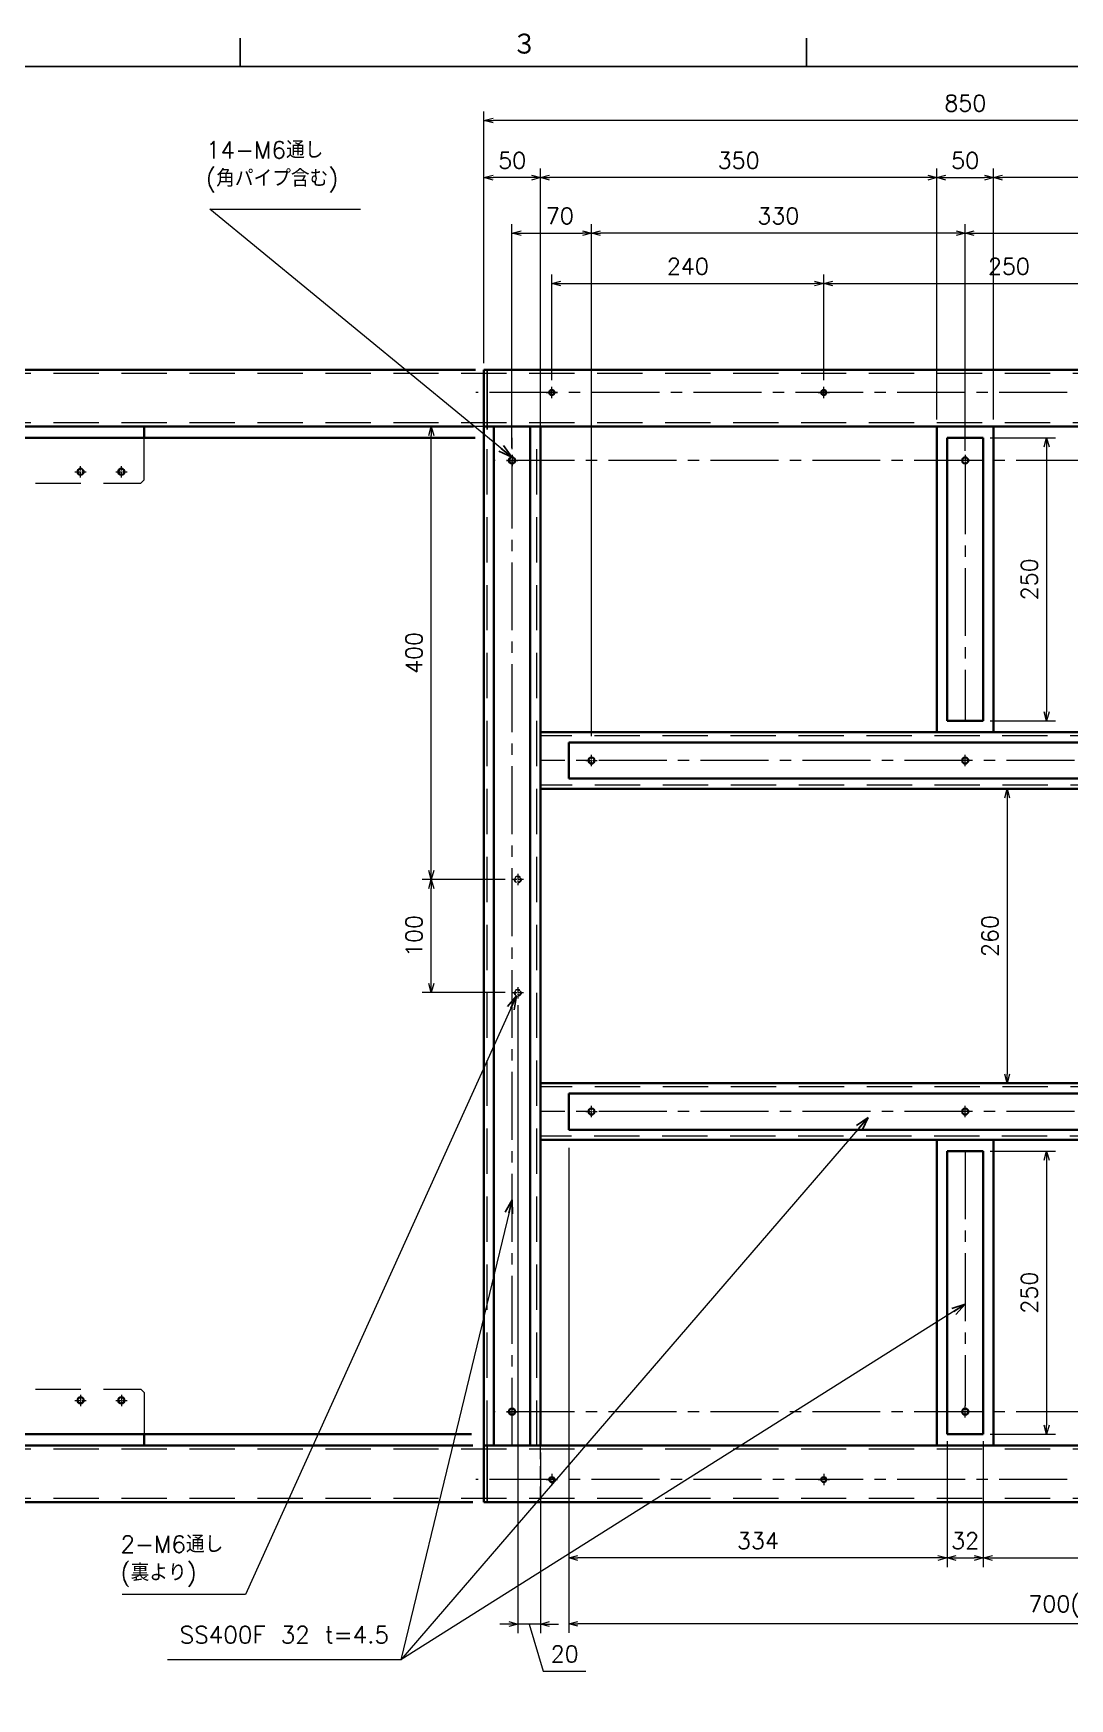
# Model space of a CAD drawing. Header units: millimetres. Extents: x 6568 to 10713, y -5304 to -2399.
# Drawn here: x 7502 to 8417, y -3890 to -2420 of the extents above; entities that cross this region are included whole.
import ezdxf

# ---------------------------------------------------------------- set-up
doc = ezdxf.new("R2010")
doc.units = ezdxf.units.MM
doc.header["$LTSCALE"] = 8
doc.header["$MEASUREMENT"] = 0
for name, pattern in [('CENTER', [2, 1.25, -0.25, 0.25, -0.25]), ('CENTER2', [1.125, 0.75, -0.125, 0.125, -0.125]), ('DASHED', [0.75, 0.5, -0.25])]:
    doc.linetypes.add(name, pattern=pattern)
doc.layers.add('CENTER', color=1, linetype='CENTER', lineweight=15)
doc.layers.add('DIMENSION', color=5, linetype='Continuous', lineweight=15)
doc.layers.add('図面枠', color=6, linetype='Continuous')
doc.styles.add('KANJI', font='TXT', dxfattribs={"bigfont": 'BIGFONT'})
doc.styles.get("Standard").update_dxf_attribs({"font": 'txt.shx', "bigfont": 'extfont.shx'})
doc.dimstyles.get("Standard").update_dxf_attribs({"dimtxt": 3.2, "dimasz": 2.5, "dimexe": 1.5, "dimexo": 2, "dimgap": 1, "dimtad": 3, "dimdec": 3, "dimdsep": 46, "dimtxsty": 'Standard', "dimblk": 'OPEN30', "dimcen": 0.1, "dimclrd": 5, "dimclre": 5, "dimclrt": 5, "dimazin": 2, "dimtfac": 0.4, "dimtdec": 3, "dimtmove": 0, "dimatfit": 3, "dimldrblk": 'OPEN30', "dimfxl": 1, "dimtolj": 2, "dimlwd": 15, "dimlwe": 15, "dimarcsym": 0})
doc.dimstyles.new('STANDARD$0', dxfattribs={"dimtxt": 0.18, "dimasz": 0.18, "dimexe": 0.18, "dimexo": 0.0625, "dimgap": 0.09, "dimtad": 0, "dimtih": 1, "dimtoh": 1, "dimdec": 4, "dimzin": 0, "dimdsep": 46, "dimtxsty": 'Standard', "dimcen": 0.09, "dimadec": 0, "dimazin": 0, "dimtfac": 1, "dimtdec": 4, "dimtofl": 0, "dimtmove": 0, "dimatfit": 3, "dimfxl": 1, "dimtolj": 1, "dimtzin": 0, "dimarcsym": 0})

# ---------------------------------------------------------------- blocks, each defined once
blk = doc.blocks.new('YumA1')
at = {"layer": '図面枠', "color": 3, "linetype": 'Continuous'}
for p, q in [((223.5, 571), (223.5, 576)), ((323.5, 571), (323.5, 576))]:
    blk.add_line(p, q, dxfattribs=at)
at = {"layer": '図面枠', "color": 6, "linetype": 'Continuous'}
blk.add_line((28, 571), (819, 571), dxfattribs=at)
at = {"layer": '図面枠', "color": 3, "linetype": 'Continuous', "style": 'KANJI'}
blk.add_text('３', height=4, dxfattribs=at).set_placement((271.5, 572.88))
blk = doc.blocks.new('_Open30')
at = {"color": 0, "lineweight": -2}
for p, q in [((-1, 0.27), (0, 0)), ((0, 0), (-1, -0.27)), ((0, 0), (-1, 0))]:
    blk.add_line(p, q, dxfattribs=at)
blk = doc.blocks.new('*D309')
at = {"color": 4, "linetype": 'Continuous', "lineweight": 13}
for p, q in [((8356.3, -3086.8), (8354.3, -3086.8)), ((8362.3, -3094.8), (8362.3, -3338.8)), ((8356.3, -3346.8), (8354.3, -3346.8))]:
    blk.add_line(p, q, dxfattribs=at)
at = {"color": 4, "linetype": 'Continuous', "lineweight": 13, "xscale": 8, "yscale": 8, "zscale": 8}
for p, rotation in [((8362.3, -3086.8), 90), ((8362.3, -3346.8), 270)]:
    blk.add_blockref('_Open30', p, dxfattribs=dict(at, rotation=rotation))
at = {"color": 4, "linetype": 'Continuous', "lineweight": 13, "insert": (8347.1, -3216.8), "char_height": 14.4, "attachment_point": 5, "rotation": 90}
blk.add_mtext('\\A2;260', dxfattribs=at)
blk = doc.blocks.new('*D318')
at = {"color": 4, "linetype": 'Continuous', "lineweight": 13}
for p, q in [((7900.3, -2710.8), (7900.3, -2488.6)), ((8742.3, -2496.6), (7908.3, -2496.6)), ((8750.3, -2710.8), (8750.3, -2488.6))]:
    blk.add_line(p, q, dxfattribs=at)
at = {"color": 4, "linetype": 'Continuous', "lineweight": 13, "xscale": 8, "yscale": 8, "zscale": 8, "rotation": 180}
blk.add_blockref('_Open30', (7900.3, -2496.6), dxfattribs=at)
at = {"color": 4, "linetype": 'Continuous', "lineweight": 13, "xscale": 8, "yscale": 8, "zscale": 8}
blk.add_blockref('_Open30', (8750.3, -2496.6), dxfattribs=at)
at = {"color": 4, "linetype": 'Continuous', "lineweight": 13, "insert": (8325.3, -2481.4), "char_height": 14.4, "attachment_point": 5}
blk.add_mtext('\\A2;850', dxfattribs=at)
blk = doc.blocks.new('*D322')
at = {"color": 4, "linetype": 'Continuous', "lineweight": 13}
for p, q in [((8325.2, -2788.3), (8325.2, -2588.1)), ((8655.2, -3050.8), (8655.2, -2588.1)), ((8333.2, -2596.1), (8647.2, -2596.1))]:
    blk.add_line(p, q, dxfattribs=at)
at = {"color": 4, "linetype": 'Continuous', "lineweight": 13, "xscale": 8, "yscale": 8, "zscale": 8, "rotation": 180}
blk.add_blockref('_Open30', (8325.2, -2596.1), dxfattribs=at)
at = {"color": 4, "linetype": 'Continuous', "lineweight": 13, "xscale": 8, "yscale": 8, "zscale": 8}
blk.add_blockref('_Open30', (8655.2, -2596.1), dxfattribs=at)
at = {"color": 4, "linetype": 'Continuous', "lineweight": 13, "insert": (8490.2, -2580.9), "char_height": 14.4, "attachment_point": 5}
blk.add_mtext('\\A2;330', dxfattribs=at)
blk = doc.blocks.new('*D323')
at = {"color": 4, "linetype": 'Continuous', "lineweight": 13}
for p, q in [((7995.2, -3040.3), (7995.2, -2588.1)), ((8325.2, -2785.8), (8325.2, -2588.1)), ((8317.2, -2596.1), (8003.2, -2596.1))]:
    blk.add_line(p, q, dxfattribs=at)
at = {"color": 4, "linetype": 'Continuous', "lineweight": 13, "xscale": 8, "yscale": 8, "zscale": 8, "rotation": 180}
blk.add_blockref('_Open30', (7995.2, -2596.1), dxfattribs=at)
at = {"color": 4, "linetype": 'Continuous', "lineweight": 13, "xscale": 8, "yscale": 8, "zscale": 8}
blk.add_blockref('_Open30', (8325.2, -2596.1), dxfattribs=at)
at = {"color": 4, "linetype": 'Continuous', "lineweight": 13, "insert": (8160.2, -2580.9), "char_height": 14.4, "attachment_point": 5}
blk.add_mtext('\\A2;330', dxfattribs=at)
blk = doc.blocks.new('*D342')
at = {"color": 4, "linetype": 'Continuous', "lineweight": 13}
for p, q in [((7925, -2785.8), (7925, -2588.1)), ((7995.2, -3040.3), (7995.2, -2588.1)), ((7933, -2596.1), (7987.2, -2596.1))]:
    blk.add_line(p, q, dxfattribs=at)
at = {"color": 4, "linetype": 'Continuous', "lineweight": 13, "xscale": 8, "yscale": 8, "zscale": 8, "rotation": 180}
blk.add_blockref('_Open30', (7925, -2596.1), dxfattribs=at)
at = {"color": 4, "linetype": 'Continuous', "lineweight": 13, "xscale": 8, "yscale": 8, "zscale": 8}
blk.add_blockref('_Open30', (7995.2, -2596.1), dxfattribs=at)
at = {"color": 4, "linetype": 'Continuous', "lineweight": 13, "insert": (7967.3, -2580.9), "char_height": 14.4, "attachment_point": 5}
blk.add_mtext('\\A2;70', dxfattribs=at)
blk = doc.blocks.new('*D393')
at = {"color": 4, "linetype": 'Continuous', "lineweight": 13}
for p, q in [((8200.3, -2725.8), (8200.3, -2632.6)), ((8208.3, -2640.6), (8442.3, -2640.6)), ((8450.3, -2725.8), (8450.3, -2632.6))]:
    blk.add_line(p, q, dxfattribs=at)
at = {"color": 4, "linetype": 'Continuous', "lineweight": 13, "xscale": 8, "yscale": 8, "zscale": 8, "rotation": 180}
blk.add_blockref('_Open30', (8200.3, -2640.6), dxfattribs=at)
at = {"color": 4, "linetype": 'Continuous', "lineweight": 13, "xscale": 8, "yscale": 8, "zscale": 8}
blk.add_blockref('_Open30', (8450.3, -2640.6), dxfattribs=at)
at = {"color": 4, "linetype": 'Continuous', "lineweight": 13, "insert": (8363.8, -2625.4), "char_height": 14.4, "attachment_point": 5}
blk.add_mtext('\\A2;250', dxfattribs=at)
blk = doc.blocks.new('*D394')
at = {"color": 4, "linetype": 'Continuous', "lineweight": 13}
for p, q in [((7960.3, -2725.8), (7960.3, -2632.6)), ((7968.3, -2640.6), (8192.3, -2640.6)), ((8200.3, -2725.8), (8200.3, -2632.6))]:
    blk.add_line(p, q, dxfattribs=at)
at = {"color": 4, "linetype": 'Continuous', "lineweight": 13, "xscale": 8, "yscale": 8, "zscale": 8, "rotation": 180}
blk.add_blockref('_Open30', (7960.3, -2640.6), dxfattribs=at)
at = {"color": 4, "linetype": 'Continuous', "lineweight": 13, "xscale": 8, "yscale": 8, "zscale": 8}
blk.add_blockref('_Open30', (8200.3, -2640.6), dxfattribs=at)
at = {"color": 4, "linetype": 'Continuous', "lineweight": 13, "insert": (8080.3, -2625.4), "char_height": 14.4, "attachment_point": 5}
blk.add_mtext('\\A2;240', dxfattribs=at)
blk = doc.blocks.new('*D424')
at = {"color": 4, "linetype": 'Continuous', "lineweight": 13}
for p, q in [((8347.2, -2776.8), (8405.1, -2776.8)), ((8397.1, -2784.8), (8397.1, -3018.8)), ((8347.2, -3026.8), (8405.1, -3026.8))]:
    blk.add_line(p, q, dxfattribs=at)
at = {"color": 4, "linetype": 'Continuous', "lineweight": 13, "xscale": 8, "yscale": 8, "zscale": 8}
for p, rotation in [((8397.1, -2776.8), 90), ((8397.1, -3026.8), 270)]:
    blk.add_blockref('_Open30', p, dxfattribs=dict(at, rotation=rotation))
at = {"color": 4, "linetype": 'Continuous', "lineweight": 13, "insert": (8381.9, -2901.8), "char_height": 14.4, "attachment_point": 5, "rotation": 90}
blk.add_mtext('\\A2;250', dxfattribs=at)
blk = doc.blocks.new('*D428')
at = {"color": 4, "linetype": 'Continuous', "lineweight": 13}
for p, q in [((7975.2, -3403.8), (7975.2, -3832.2)), ((8675.2, -3403.8), (8675.2, -3832.2)), ((8667.2, -3824.2), (7983.2, -3824.2))]:
    blk.add_line(p, q, dxfattribs=at)
at = {"color": 4, "linetype": 'Continuous', "lineweight": 13, "xscale": 8, "yscale": 8, "zscale": 8, "rotation": 180}
blk.add_blockref('_Open30', (7975.2, -3824.2), dxfattribs=at)
at = {"color": 4, "linetype": 'Continuous', "lineweight": 13, "xscale": 8, "yscale": 8, "zscale": 8}
blk.add_blockref('_Open30', (8675.2, -3824.2), dxfattribs=at)
at = {"color": 4, "linetype": 'Continuous', "lineweight": 13, "insert": (8420.2, -3809), "char_height": 14.4, "attachment_point": 5}
blk.add_mtext('\\A2;700(FB)', dxfattribs=at)
blk = doc.blocks.new('*D429')
at = {"color": 4, "linetype": 'Continuous', "lineweight": 13}
for p, q in [((8350.2, -2760.8), (8350.2, -2539.1)), ((8700.3, -2760.8), (8700.3, -2539.1)), ((8692.3, -2547.1), (8358.2, -2547.1))]:
    blk.add_line(p, q, dxfattribs=at)
at = {"color": 4, "linetype": 'Continuous', "lineweight": 13, "xscale": 8, "yscale": 8, "zscale": 8, "rotation": 180}
blk.add_blockref('_Open30', (8350.2, -2547.1), dxfattribs=at)
at = {"color": 4, "linetype": 'Continuous', "lineweight": 13, "xscale": 8, "yscale": 8, "zscale": 8}
blk.add_blockref('_Open30', (8700.3, -2547.1), dxfattribs=at)
at = {"color": 4, "linetype": 'Continuous', "lineweight": 13, "insert": (8525.2, -2531.9), "char_height": 14.4, "attachment_point": 5}
blk.add_mtext('\\A2;350', dxfattribs=at)
blk = doc.blocks.new('*D431')
at = {"color": 4, "linetype": 'Continuous', "lineweight": 13}
for p, q in [((8300.2, -2760.8), (8300.2, -2539.1)), ((8350.2, -2760.8), (8350.2, -2539.1)), ((8308.2, -2547.1), (8342.2, -2547.1))]:
    blk.add_line(p, q, dxfattribs=at)
at = {"color": 4, "linetype": 'Continuous', "lineweight": 13, "xscale": 8, "yscale": 8, "zscale": 8, "rotation": 180}
blk.add_blockref('_Open30', (8300.2, -2547.1), dxfattribs=at)
at = {"color": 4, "linetype": 'Continuous', "lineweight": 13, "xscale": 8, "yscale": 8, "zscale": 8}
blk.add_blockref('_Open30', (8350.2, -2547.1), dxfattribs=at)
at = {"color": 4, "linetype": 'Continuous', "lineweight": 13, "insert": (8325.2, -2531.9), "char_height": 14.4, "attachment_point": 5}
blk.add_mtext('\\A2;50', dxfattribs=at)
blk = doc.blocks.new('*D432')
at = {"color": 4, "linetype": 'Continuous', "lineweight": 13}
for p, q in [((7950.2, -2760.8), (7950.2, -2539.1)), ((8300.2, -2760.8), (8300.2, -2539.1)), ((8292.2, -2547.1), (7958.2, -2547.1))]:
    blk.add_line(p, q, dxfattribs=at)
at = {"color": 4, "linetype": 'Continuous', "lineweight": 13, "xscale": 8, "yscale": 8, "zscale": 8, "rotation": 180}
blk.add_blockref('_Open30', (7950.2, -2547.1), dxfattribs=at)
at = {"color": 4, "linetype": 'Continuous', "lineweight": 13, "xscale": 8, "yscale": 8, "zscale": 8}
blk.add_blockref('_Open30', (8300.2, -2547.1), dxfattribs=at)
at = {"color": 4, "linetype": 'Continuous', "lineweight": 13, "insert": (8125.2, -2531.9), "char_height": 14.4, "attachment_point": 5}
blk.add_mtext('\\A2;350', dxfattribs=at)
blk = doc.blocks.new('*D433')
at = {"color": 4, "linetype": 'Continuous', "lineweight": 13}
for p, q in [((7900.3, -2710.8), (7900.3, -2539.1)), ((7950.2, -2760.8), (7950.2, -2539.1)), ((7942.2, -2547.1), (7908.3, -2547.1))]:
    blk.add_line(p, q, dxfattribs=at)
at = {"color": 4, "linetype": 'Continuous', "lineweight": 13, "xscale": 8, "yscale": 8, "zscale": 8, "rotation": 180}
blk.add_blockref('_Open30', (7900.3, -2547.1), dxfattribs=at)
at = {"color": 4, "linetype": 'Continuous', "lineweight": 13, "xscale": 8, "yscale": 8, "zscale": 8}
blk.add_blockref('_Open30', (7950.2, -2547.1), dxfattribs=at)
at = {"color": 4, "linetype": 'Continuous', "lineweight": 13, "insert": (7925.2, -2531.9), "char_height": 14.4, "attachment_point": 5}
blk.add_mtext('\\A2;50', dxfattribs=at)
blk = doc.blocks.new('*D434')
at = {"color": 4, "linetype": 'Continuous', "lineweight": 13}
for p, q in [((8309.2, -3662.8), (8309.2, -3774)), ((8341.2, -3662.8), (8341.2, -3774)), ((8317.2, -3766), (8333.2, -3766))]:
    blk.add_line(p, q, dxfattribs=at)
at = {"color": 4, "linetype": 'Continuous', "lineweight": 13, "xscale": 8, "yscale": 8, "zscale": 8, "rotation": 180}
blk.add_blockref('_Open30', (8309.2, -3766), dxfattribs=at)
at = {"color": 4, "linetype": 'Continuous', "lineweight": 13, "xscale": 8, "yscale": 8, "zscale": 8}
blk.add_blockref('_Open30', (8341.2, -3766), dxfattribs=at)
at = {"color": 4, "linetype": 'Continuous', "lineweight": 13, "insert": (8325.2, -3750.8), "char_height": 14.4, "attachment_point": 5}
blk.add_mtext('\\A2;32', dxfattribs=at)
blk = doc.blocks.new('*D435')
at = {"color": 4, "linetype": 'Continuous', "lineweight": 13}
for p, q in [((8675.2, -3403.8), (8675.2, -3774)), ((8341.2, -3662.8), (8341.2, -3774)), ((8349.2, -3766), (8667.2, -3766))]:
    blk.add_line(p, q, dxfattribs=at)
at = {"color": 4, "linetype": 'Continuous', "lineweight": 13, "xscale": 8, "yscale": 8, "zscale": 8, "rotation": 180}
blk.add_blockref('_Open30', (8341.2, -3766), dxfattribs=at)
at = {"color": 4, "linetype": 'Continuous', "lineweight": 13, "xscale": 8, "yscale": 8, "zscale": 8}
blk.add_blockref('_Open30', (8675.2, -3766), dxfattribs=at)
at = {"color": 4, "linetype": 'Continuous', "lineweight": 13, "insert": (8508.2, -3750.8), "char_height": 14.4, "attachment_point": 5}
blk.add_mtext('\\A2;334', dxfattribs=at)
blk = doc.blocks.new('*D436')
at = {"color": 4, "linetype": 'Continuous', "lineweight": 13}
for p, q in [((7975.2, -3403.8), (7975.2, -3774)), ((8309.2, -3662.8), (8309.2, -3774)), ((8301.2, -3766), (7983.2, -3766))]:
    blk.add_line(p, q, dxfattribs=at)
at = {"color": 4, "linetype": 'Continuous', "lineweight": 13, "xscale": 8, "yscale": 8, "zscale": 8, "rotation": 180}
blk.add_blockref('_Open30', (7975.2, -3766), dxfattribs=at)
at = {"color": 4, "linetype": 'Continuous', "lineweight": 13, "xscale": 8, "yscale": 8, "zscale": 8}
blk.add_blockref('_Open30', (8309.2, -3766), dxfattribs=at)
at = {"color": 4, "linetype": 'Continuous', "lineweight": 13, "insert": (8142.2, -3750.8), "char_height": 14.4, "attachment_point": 5}
blk.add_mtext('\\A2;334', dxfattribs=at)
blk = doc.blocks.new('*D450')
at = {"color": 4, "linetype": 'Continuous', "lineweight": 13}
for p, q in [((8347.2, -3406.8), (8405.1, -3406.8)), ((8397.1, -3414.8), (8397.1, -3648.8)), ((8347.2, -3656.8), (8405.1, -3656.8))]:
    blk.add_line(p, q, dxfattribs=at)
at = {"color": 4, "linetype": 'Continuous', "lineweight": 13, "xscale": 8, "yscale": 8, "zscale": 8}
for p, rotation in [((8397.1, -3406.8), 90), ((8397.1, -3656.8), 270)]:
    blk.add_blockref('_Open30', p, dxfattribs=dict(at, rotation=rotation))
at = {"color": 4, "linetype": 'Continuous', "lineweight": 13, "insert": (8381.9, -3531.8), "char_height": 14.4, "attachment_point": 5, "rotation": 90}
blk.add_mtext('\\A2;250', dxfattribs=at)
blk = doc.blocks.new('*D454')
at = {"color": 4, "linetype": 'Continuous', "lineweight": 13}
for p, q in [((7919.1, -3166.8), (7845.7, -3166.8)), ((7853.7, -3258.8), (7853.7, -3174.8)), ((7919.1, -3266.8), (7845.7, -3266.8))]:
    blk.add_line(p, q, dxfattribs=at)
at = {"color": 4, "linetype": 'Continuous', "lineweight": 13, "xscale": 8, "yscale": 8, "zscale": 8}
for p, rotation in [((7853.7, -3166.8), 90), ((7853.7, -3266.8), 270)]:
    blk.add_blockref('_Open30', p, dxfattribs=dict(at, rotation=rotation))
at = {"color": 4, "linetype": 'Continuous', "lineweight": 13, "insert": (7838.5, -3216.8), "char_height": 14.4, "attachment_point": 5, "rotation": 90}
blk.add_mtext('\\A2;100', dxfattribs=at)
blk = doc.blocks.new('*D455')
at = {"color": 4, "linetype": 'Continuous', "lineweight": 13}
for p, q in [((7903, -2766.8), (7845.7, -2766.8)), ((7853.7, -3158.8), (7853.7, -2774.8)), ((7919.1, -3166.8), (7845.7, -3166.8))]:
    blk.add_line(p, q, dxfattribs=at)
at = {"color": 4, "linetype": 'Continuous', "lineweight": 13, "xscale": 8, "yscale": 8, "zscale": 8}
for p, rotation in [((7853.7, -2766.8), 90), ((7853.7, -3166.8), 270)]:
    blk.add_blockref('_Open30', p, dxfattribs=dict(at, rotation=rotation))
at = {"color": 4, "linetype": 'Continuous', "lineweight": 13, "insert": (7838.5, -2966.8), "char_height": 14.4, "attachment_point": 5, "rotation": 90}
blk.add_mtext('\\A2;400', dxfattribs=at)
blk = doc.blocks.new('*D456')
at = {"color": 4, "linetype": 'Continuous', "lineweight": 13}
for p, q in [((7930.2, -3277.8), (7930.2, -3832.4)), ((7950.2, -3672.8), (7950.2, -3832.4)), ((7922.2, -3824.4), (7914.2, -3824.4)), ((7950.2, -3824.4), (7930.2, -3824.4)), ((7950.2, -3824.4), (7930.2, -3824.4)), ((7940.2, -3824.4), (7952.7, -3866)), ((7958.2, -3824.4), (7966.2, -3824.4)), ((7952.7, -3866), (7990.3, -3866))]:
    blk.add_line(p, q, dxfattribs=at)
at = {"color": 4, "linetype": 'Continuous', "lineweight": 13, "xscale": 8, "yscale": 8, "zscale": 8}
blk.add_blockref('_Open30', (7930.2, -3824.4), dxfattribs=at)
at = {"color": 4, "linetype": 'Continuous', "lineweight": 13, "xscale": 8, "yscale": 8, "zscale": 8, "rotation": 180}
blk.add_blockref('_Open30', (7950.2, -3824.4), dxfattribs=at)
at = {"color": 4, "linetype": 'Continuous', "lineweight": 13, "insert": (7971.5, -3850.8), "char_height": 14.4, "attachment_point": 5}
blk.add_mtext('\\A2;20', dxfattribs=at)

msp = doc.modelspace()

# ---------------------------------------------------------------- linework, layer by layer
at = {"color": 105, "lineweight": 35}
for p, q in [((7892.7909, -2716.8207), (7450.2794, -2716.8207)), ((7900.2184, -3666.8207), (7900.2184, -2716.8207)), ((8750.2541, -2716.8207), (7900.2982, -2716.8207)), ((7890.9585, -2766.8207), (7450.2794, -2766.8207)), ((7892.4117, -2776.8207), (7480.2794, -2776.8207)), ((7600.2794, -2776.8207), (7600.2794, -2766.8207)), ((8750.2541, -2766.8207), (7900.2184, -2766.8207)), ((7909.0482, -2766.8207), (7941.0482, -2766.8207)), ((7909.0482, -3666.8207), (7909.0482, -2766.8207)), ((7941.0482, -2766.8207), (7941.0482, -3666.8207)), ((7950.1982, -3666.8207), (7950.1982, -2766.8207)), ((8300.2363, -3036.8207), (8300.2363, -2766.8207)), ((8309.2363, -2776.8207), (8309.2363, -3026.8207)), ((8341.2363, -2776.8207), (8309.2363, -2776.8207)), ((8341.2363, -3026.8207), (8341.2363, -2776.8207)), ((8350.2363, -3023.5477), (8350.2363, -2766.8207)), ((8350.2363, -3036.8207), (8350.2363, -2766.8207)), ((8341.2363, -3026.8207), (8309.2363, -3026.8207)), ((8688.2541, -3036.8207), (7950.2184, -3036.8207)), ((7975.2464, -3045.8207), (7975.2464, -3077.8207)), ((7975.2464, -3045.8207), (8675.2261, -3045.8207)), ((8688.2541, -3086.8207), (7950.2184, -3086.8207)), ((7975.2464, -3077.8207), (8675.2261, -3077.8207)), ((8688.2541, -3346.8207), (7950.2184, -3346.8207)), ((7975.2464, -3355.8207), (8675.2261, -3355.8207)), ((7975.2464, -3355.8207), (7975.2464, -3387.8207)), ((8688.2541, -3396.8207), (7950.2184, -3396.8207)), ((7975.2464, -3387.8207), (8675.2261, -3387.8207)), ((8300.2363, -3666.8207), (8300.2363, -3396.8207)), ((8350.2363, -3666.8207), (8350.2363, -3396.8207)), ((8350.2363, -3666.8207), (8350.2363, -3396.8207)), ((8309.2363, -3656.8207), (8309.2363, -3406.8207)), ((8341.2363, -3406.8207), (8309.2363, -3406.8207)), ((8341.2363, -3406.8207), (8341.2363, -3656.8207)), ((7889.3136, -3656.8207), (7480.2794, -3656.8207)), ((7600.2794, -3656.8207), (7600.2794, -3666.8207)), ((8341.2363, -3656.8207), (8309.2363, -3656.8207)), ((7890.4579, -3666.8207), (7450.2794, -3666.8207)), ((8750.2541, -3666.8207), (7900.2184, -3666.8207)), ((7900.2184, -3716.8207), (7900.2184, -3666.8207)), ((7941.0482, -3666.8207), (7909.0482, -3666.8207)), ((7890.4108, -3716.8207), (7450.2794, -3716.8207)), ((8750.2541, -3716.8207), (7900.2184, -3716.8207))]:
    msp.add_line(p, q, dxfattribs=at)
at = {"color": 105, "linetype": 'DASHED', "lineweight": 9, "ltscale": 10}
for p, q in [((8700.2541, -2720.0207), (7453.4794, -2720.0207)), ((8700.2541, -2763.6207), (7453.4794, -2763.6207)), ((7600.2794, -2813.8207), (7600.2794, -2771.2224)), ((7600.2794, -2813.8207), (7600.2794, -2771.2224)), ((7902.9982, -3666.8207), (7902.9982, -2769.61)), ((7946.9982, -3666.8207), (7946.9982, -2769.61)), ((7504.3705, -2816.8207), (7597.2794, -2816.8207)), ((7600.2794, -2813.8207), (7597.2794, -2816.8207)), ((8698.0039, -3040.0207), (7950.2184, -3040.0207)), ((8698.2541, -3083.6207), (7950.2184, -3083.6207)), ((8698.2541, -3350.0207), (7950.2184, -3350.0207)), ((8697.7136, -3393.6207), (7950.2184, -3393.6207)), ((7504.3705, -3616.8207), (7597.2794, -3616.8207)), ((7600.2794, -3619.8207), (7597.2794, -3616.8207)), ((7600.2794, -3619.8207), (7600.2794, -3662.4189)), ((7600.2794, -3619.8207), (7600.2794, -3662.4189)), ((8700.2541, -3670.0207), (7453.4794, -3670.0207)), ((8700.2541, -3713.6207), (7453.4794, -3713.6207))]:
    msp.add_line(p, q, dxfattribs=at)
at = {"color": 105}
for p, q in [((7902.9982, -2769.61), (7902.9982, -2716.8207)), ((7902.9982, -3716.8207), (7902.9982, -3666.8207))]:
    msp.add_line(p, q, dxfattribs=at)
at = {"color": 105, "linetype": 'DASHED', "lineweight": 13, "ltscale": 3}
for p, q in [((7950.1982, -2766.8207), (7950.1982, -2716.8207)), ((7949.7982, -3666.8207), (7949.7982, -3716.8207))]:
    msp.add_line(p, q, dxfattribs=at)
at = {"color": 1, "linetype": 'CENTER', "lineweight": 13, "ltscale": 0.5}
for p, q in [((7960.2541, -2741.8311), (7960.2541, -2731.8102)), ((8200.2541, -2741.8311), (8200.2541, -2731.8102)), ((7955.2436, -2736.8207), (7965.2646, -2736.8207)), ((8195.2436, -2736.8207), (8205.2646, -2736.8207)), ((7925.0482, -2791.8102), (7925.0482, -2801.8311)), ((8325.2363, -2791.8102), (8325.2363, -2801.8311)), ((7539.0659, -2806.8207), (7549.0868, -2806.8207)), ((7544.0764, -2811.8311), (7544.0764, -2801.8102)), ((7575.0659, -2806.8207), (7585.0868, -2806.8207)), ((7580.0764, -2811.8311), (7580.0764, -2801.8102)), ((7920.0377, -2796.8207), (7930.0587, -2796.8207)), ((8330.2467, -2796.8207), (8320.2258, -2796.8207)), ((7995.2464, -3066.8311), (7995.2464, -3056.8102)), ((8325.2363, -3066.8311), (8325.2363, -3056.8102)), ((7990.2359, -3061.8207), (8000.2568, -3061.8207)), ((8330.2467, -3061.8207), (8320.2258, -3061.8207)), ((7930.1527, -3161.8102), (7930.1527, -3171.8311)), ((7935.1632, -3166.8207), (7925.1422, -3166.8207)), ((7930.1527, -3261.8102), (7930.1527, -3271.8311)), ((7935.1632, -3266.8207), (7925.1422, -3266.8207)), ((7995.2464, -3376.8311), (7995.2464, -3366.8102)), ((8325.2363, -3376.8311), (8325.2363, -3366.8102)), ((7990.2359, -3371.8207), (8000.2568, -3371.8207)), ((8330.2467, -3371.8207), (8320.2258, -3371.8207)), ((7539.0659, -3626.8207), (7549.0868, -3626.8207)), ((7544.0764, -3621.8102), (7544.0764, -3631.8311)), ((7575.0659, -3626.8207), (7585.0868, -3626.8207)), ((7580.0764, -3621.8102), (7580.0764, -3631.8311)), ((7925.0482, -3641.8311), (7925.0482, -3631.8102)), ((8325.2363, -3641.8311), (8325.2363, -3631.8102)), ((7920.0377, -3636.8207), (7930.0587, -3636.8207)), ((8330.2467, -3636.8207), (8320.2258, -3636.8207)), ((7955.2436, -3696.8207), (7965.2646, -3696.8207)), ((7960.2541, -3691.8102), (7960.2541, -3701.8311)), ((8195.2436, -3696.8207), (8205.2646, -3696.8207)), ((8200.2541, -3691.8102), (8200.2541, -3701.8311))]:
    msp.add_line(p, q, dxfattribs=at)
at = {"color": 105, "ltscale": 2}
for centre, radius in [((7960.2541, -2736.8207), 2.5), ((7960.2541, -2736.8207), 2), ((8200.2541, -2736.8207), 2.5), ((8200.2541, -2736.8207), 2), ((7960.2541, -3696.8207), 2.5), ((7960.2541, -3696.8207), 2), ((8200.2541, -3696.8207), 2.5), ((8200.2541, -3696.8207), 2)]:
    msp.add_circle(centre, radius, dxfattribs=at)
at = {"color": 105}
for centre, radius in [((7925.0482, -2796.8207), 3), ((8325.2363, -2796.8207), 3), ((7925.0482, -2796.8207), 2.5), ((8325.2363, -2796.8207), 2.5), ((7995.2464, -3061.8207), 3), ((8325.2363, -3061.8207), 3), ((7995.2464, -3061.8207), 2.5), ((8325.2363, -3061.8207), 2.5), ((7995.2464, -3371.8207), 3), ((7995.2464, -3371.8207), 2.5), ((8325.2363, -3371.8207), 3), ((8325.2363, -3371.8207), 2.5), ((7925.0482, -3636.8207), 3), ((7925.0482, -3636.8207), 2.5), ((8325.2363, -3636.8207), 3), ((8325.2363, -3636.8207), 2.5)]:
    msp.add_circle(centre, radius, dxfattribs=at)
for centre, radius in [((7544.0764, -2806.8207), 3), ((7544.0764, -2806.8207), 2.5), ((7580.0764, -2806.8207), 3), ((7580.0764, -2806.8207), 2.5), ((7544.0764, -3626.8207), 3), ((7544.0764, -3626.8207), 2.5), ((7580.0764, -3626.8207), 3), ((7580.0764, -3626.8207), 2.5)]:
    msp.add_circle(centre, radius)
at = {"color": 105, "linetype": 'DASHED', "lineweight": 9}
for centre, radius in [((7930.1527, -3166.8207), 3), ((7930.1527, -3166.8207), 2.5), ((7930.1527, -3266.8207), 3), ((7930.1527, -3266.8207), 2.5)]:
    msp.add_circle(centre, radius, dxfattribs=at)
at = {"layer": 'CENTER', "color": 1, "linetype": 'CENTER2', "lineweight": 13, "ltscale": 10}
for p, q in [((8685.2436, -2736.8207), (7893.1016, -2736.8207)), ((7925.0482, -3666.8207), (7925.0482, -2766.8207)), ((8700.2436, -2796.8207), (7908.1016, -2796.8207)), ((8325.2363, -2801.8311), (8325.2363, -3026.8207)), ((8691.6099, -3061.8207), (7950.1982, -3061.8207)), ((8691.6099, -3371.8207), (7950.1982, -3371.8207)), ((8325.2363, -3406.8207), (8325.2363, -3631.8102)), ((8700.2436, -3636.8207), (7908.1016, -3636.8207)), ((8685.2436, -3696.8207), (7893.1016, -3696.8207))]:
    msp.add_line(p, q, dxfattribs=at)

# ---------------------------------------------------------------- block references
at = {"layer": '図面枠', "xscale": 4.999997979999534, "yscale": 4.999997980000443, "zscale": 4.999997980000008}
msp.add_blockref('YumA1', (6567.5441, -5303.8499), dxfattribs=at)

# ---------------------------------------------------------------- texts
at = {"layer": 'DIMENSION', "color": 4, "lineweight": 13, "char_height": 15, "attachment_point": 7}
for s, insert in [('14-M6通し\\P(角パイプ含む)', (7654.7926, -2560.0801)), ('2-M6通し\\P(裏より)', (7579.2592, -3791.3669)), ('SS400F 32 t=4.5', (7631.5465, -3841.3154))]:
    msp.add_mtext(s, dxfattribs=dict(at, insert=insert))

# ---------------------------------------------------------------- dimensions: what is measured, and where the dimension line sits
at = {"color": 4, "linetype": 'Continuous', "lineweight": 13}
for base, p1, p2, override, picture, middle in [((7900.2982, -2496.6266), (8750.2541, -2716.8207), (7900.2982, -2716.8207), {"dimscale": 4, "dimtxt": 3.6, "dimasz": 2, "dimexe": 2, "dimexo": 1.5, "dimgap": 2, "dimtad": 3, "dimtih": 0, "dimtoh": 0, "dimdec": 1, "dimzin": 8, "dimdsep": 0, "dimblk1": 'Open30', "dimblk2": 'Open30', "dimsah": 1, "dimcen": 0.1, "dimclrd": 4, "dimclre": 4, "dimclrt": 4, "dimadec": 2, "dimazin": 2, "dimtp": 0.03, "dimtfac": 0.7, "dimtdec": 3, "dimtofl": 1, "dimldrblk": 'Open30', "dimtvp": 0.7, "dimtolj": 2, "dimtzin": 8, "dimlwd": 13, "dimlwe": 13}, '*D318', (8325.2761, -2481.4266)), ((7900.2982, -2547.1494), (7950.1982, -2766.8207), (7900.2982, -2716.8207), {"dimscale": 4, "dimtxt": 3.6, "dimasz": 2, "dimexe": 2, "dimexo": 1.5, "dimgap": 2, "dimtad": 3, "dimtih": 0, "dimtoh": 0, "dimdec": 0, "dimzin": 8, "dimdsep": 0, "dimblk1": 'Open30', "dimblk2": 'Open30', "dimsah": 1, "dimcen": 0.1, "dimclrd": 4, "dimclre": 4, "dimclrt": 4, "dimadec": 2, "dimazin": 2, "dimtp": 0.03, "dimtfac": 0.7, "dimtdec": 3, "dimtofl": 1, "dimldrblk": 'Open30', "dimtvp": 0.7, "dimtolj": 2, "dimtzin": 8, "dimlwd": 13, "dimlwe": 13}, '*D433', (7925.2482, -2531.9494)), ((7950.1982, -2547.1494), (8300.2363, -2766.8207), (7950.1982, -2766.8207), {"dimscale": 4, "dimtxt": 3.6, "dimasz": 2, "dimexe": 2, "dimexo": 1.5, "dimgap": 2, "dimtad": 3, "dimtih": 0, "dimtoh": 0, "dimdec": 1, "dimzin": 8, "dimdsep": 0, "dimblk1": 'Open30', "dimblk2": 'Open30', "dimsah": 1, "dimcen": 0.1, "dimclrd": 4, "dimclre": 4, "dimclrt": 4, "dimadec": 2, "dimazin": 2, "dimtp": 0.03, "dimtfac": 0.7, "dimtdec": 3, "dimtofl": 1, "dimldrblk": 'Open30', "dimtvp": 0.7, "dimtolj": 2, "dimtzin": 8, "dimlwd": 13, "dimlwe": 13}, '*D432', (8125.2172, -2531.9494)), ((8350.2363, -2547.1494), (8300.2363, -2766.8207), (8350.2363, -2766.8207), {"dimscale": 4, "dimtxt": 3.6, "dimasz": 2, "dimexe": 2, "dimexo": 1.5, "dimgap": 2, "dimtad": 3, "dimtih": 0, "dimtoh": 0, "dimdec": 1, "dimzin": 8, "dimdsep": 0, "dimblk1": 'Open30', "dimblk2": 'Open30', "dimsah": 1, "dimcen": 0.1, "dimclrd": 4, "dimclre": 4, "dimclrt": 4, "dimadec": 2, "dimazin": 2, "dimtp": 0.03, "dimtfac": 0.7, "dimtdec": 3, "dimtofl": 1, "dimldrblk": 'Open30', "dimtvp": 0.7, "dimtolj": 2, "dimtzin": 8, "dimlwd": 13, "dimlwe": 13}, '*D431', (8325.2363, -2531.9494)), ((8350.2363, -2547.1494), (8700.2541, -2766.8207), (8350.2363, -2766.8207), {"dimscale": 4, "dimtxt": 3.6, "dimasz": 2, "dimexe": 2, "dimexo": 1.5, "dimgap": 2, "dimtad": 3, "dimtih": 0, "dimtoh": 0, "dimdec": 1, "dimzin": 8, "dimdsep": 0, "dimblk1": 'Open30', "dimblk2": 'Open30', "dimsah": 1, "dimcen": 0.1, "dimclrd": 4, "dimclre": 4, "dimclrt": 4, "dimadec": 2, "dimazin": 2, "dimtp": 0.03, "dimtfac": 0.7, "dimtdec": 3, "dimtofl": 1, "dimldrblk": 'Open30', "dimtvp": 0.7, "dimtolj": 2, "dimtzin": 8, "dimlwd": 13, "dimlwe": 13}, '*D429', (8525.2452, -2531.9494)), ((8655.2261, -2596.0852), (8325.2363, -2794.3207), (8655.2261, -3056.8102), {"dimscale": 4, "dimtxt": 3.6, "dimasz": 2, "dimexe": 2, "dimexo": 1.5, "dimgap": 2, "dimtad": 3, "dimtih": 0, "dimtoh": 0, "dimdec": 1, "dimzin": 8, "dimdsep": 0, "dimblk1": 'Open30', "dimblk2": 'Open30', "dimsah": 1, "dimcen": 0.1, "dimclrd": 4, "dimclre": 4, "dimclrt": 4, "dimadec": 2, "dimazin": 2, "dimtp": 0.03, "dimtfac": 0.7, "dimtdec": 3, "dimtofl": 1, "dimldrblk": 'Open30', "dimtvp": 0.7, "dimtolj": 2, "dimtzin": 8, "dimlwd": 13, "dimlwe": 13}, '*D322', (8490.2312, -2580.8852)), ((8200.2541, -2640.6418), (7960.2541, -2731.8102), (8200.2541, -2731.8102), {"dimscale": 4, "dimtxt": 3.6, "dimasz": 2, "dimexe": 2, "dimexo": 1.5, "dimgap": 2, "dimtad": 3, "dimtih": 0, "dimtoh": 0, "dimdec": 1, "dimzin": 8, "dimdsep": 0, "dimblk1": 'Open30', "dimblk2": 'Open30', "dimsah": 1, "dimcen": 0.1, "dimclrd": 4, "dimclre": 4, "dimclrt": 4, "dimadec": 2, "dimazin": 2, "dimtp": 0.03, "dimtfac": 0.7, "dimtdec": 3, "dimtofl": 1, "dimldrblk": 'Open30', "dimtvp": 0.7, "dimtolj": 2, "dimtzin": 8, "dimlwd": 13, "dimlwe": 13}, '*D394', (8080.2541, -2625.4418)), ((7930.1527, -3824.3515), (7950.1982, -3666.8207), (7930.1527, -3271.8311), {"dimscale": 4, "dimtxt": 3.6, "dimasz": 2, "dimexe": 2, "dimexo": 1.5, "dimgap": 2, "dimtad": 3, "dimtih": 0, "dimtoh": 0, "dimdec": 0, "dimzin": 8, "dimdsep": 0, "dimblk1": 'Open30', "dimblk2": 'Open30', "dimsah": 1, "dimcen": 0.1, "dimclrd": 4, "dimclre": 4, "dimclrt": 4, "dimadec": 2, "dimazin": 2, "dimtp": 0.03, "dimtfac": 0.7, "dimtdec": 3, "dimtofl": 1, "dimtmove": 1, "dimldrblk": 'Open30', "dimtvp": 0.7, "dimtolj": 2, "dimtzin": 8, "dimlwd": 13, "dimlwe": 13}, '*D456', (7960.6554, -3850.7515)), ((8675.2261, -3766.013), (8341.2363, -3656.8207), (8675.2261, -3397.8207), {"dimscale": 4, "dimtxt": 3.6, "dimasz": 2, "dimexe": 2, "dimexo": 1.5, "dimgap": 2, "dimtad": 3, "dimtih": 0, "dimtoh": 0, "dimdec": 1, "dimzin": 8, "dimdsep": 0, "dimblk1": 'Open30', "dimblk2": 'Open30', "dimsah": 1, "dimcen": 0.1, "dimclrd": 4, "dimclre": 4, "dimclrt": 4, "dimadec": 2, "dimazin": 2, "dimtp": 0.03, "dimtfac": 0.7, "dimtdec": 3, "dimtofl": 1, "dimldrblk": 'Open30', "dimtvp": 0.7, "dimtolj": 2, "dimtzin": 8, "dimlwd": 13, "dimlwe": 13}, '*D435', (8508.2312, -3750.813))]:
    dim = msp.add_linear_dim(base=base, p1=p1, p2=p2, dimstyle='STANDARD$0', override=override, dxfattribs=at)
    dim.commit()
    dim.dimension.update_dxf_attribs({"geometry": picture, "text_midpoint": middle})
dim = msp.add_linear_dim(base=(7995.2464, -2596.0852), p1=(7925.0482, -2791.8102), p2=(7995.2464, -3046.3207), angle=0, dimstyle='STANDARD$0', override={"dimscale": 4, "dimtxt": 3.6, "dimasz": 2, "dimexe": 2, "dimexo": 1.5, "dimgap": 2, "dimtad": 3, "dimtih": 0, "dimtoh": 0, "dimdec": 0, "dimzin": 8, "dimdsep": 0, "dimblk1": 'Open30', "dimblk2": 'Open30', "dimsah": 1, "dimcen": 0.1, "dimclrd": 4, "dimclre": 4, "dimclrt": 4, "dimadec": 2, "dimazin": 2, "dimtp": 0.03, "dimtfac": 0.7, "dimtdec": 3, "dimtofl": 1, "dimldrblk": 'Open30', "dimtvp": 0.7, "dimtolj": 2, "dimtzin": 8, "dimlwd": 13, "dimlwe": 13}, dxfattribs=at)
dim.commit()
dim.dimension.update_dxf_attribs({"geometry": '*D342', "text_midpoint": (7967.3279, -2596.0852), "dimtype": 160})
for base, p1, p2, angle, override, picture, middle in [((7995.2464, -2596.0852), (8325.2363, -2791.8102), (7995.2464, -3046.3207), 180, {"dimscale": 4, "dimtxt": 3.6, "dimasz": 2, "dimexe": 2, "dimexo": 1.5, "dimgap": 2, "dimtad": 3, "dimtih": 0, "dimtoh": 0, "dimdec": 1, "dimzin": 8, "dimdsep": 0, "dimblk1": 'Open30', "dimblk2": 'Open30', "dimsah": 1, "dimcen": 0.1, "dimclrd": 4, "dimclre": 4, "dimclrt": 4, "dimadec": 2, "dimazin": 2, "dimtp": 0.03, "dimtfac": 0.7, "dimtdec": 3, "dimtofl": 1, "dimldrblk": 'Open30', "dimtvp": 0.7, "dimtolj": 2, "dimtzin": 8, "dimlwd": 13, "dimlwe": 13}, '*D323', (8160.2413, -2580.8852)), ((7853.6711, -2766.8207), (7925.1422, -3166.8207), (7909.0482, -2766.8207), 90, {"dimscale": 4, "dimtxt": 3.6, "dimasz": 2, "dimexe": 2, "dimexo": 1.5, "dimgap": 2, "dimtad": 3, "dimtih": 0, "dimtoh": 0, "dimdec": 0, "dimzin": 8, "dimdsep": 0, "dimblk1": 'Open30', "dimblk2": 'Open30', "dimsah": 1, "dimcen": 0.1, "dimclrd": 4, "dimclre": 4, "dimclrt": 4, "dimadec": 2, "dimazin": 2, "dimtp": 0.03, "dimtfac": 0.7, "dimtdec": 3, "dimtofl": 1, "dimldrblk": 'Open30', "dimtvp": 0.7, "dimtolj": 2, "dimtzin": 8, "dimlwd": 13, "dimlwe": 13}, '*D455', (7838.4711, -2966.8207)), ((8397.0696, -3026.8207), (8341.2363, -2776.8207), (8341.2363, -3026.8207), 90, {"dimscale": 4, "dimtxt": 3.6, "dimasz": 2, "dimexe": 2, "dimexo": 1.5, "dimgap": 2, "dimtad": 3, "dimtih": 0, "dimtoh": 0, "dimdec": 1, "dimzin": 8, "dimdsep": 0, "dimblk1": 'Open30', "dimblk2": 'Open30', "dimsah": 1, "dimcen": 0.1, "dimclrd": 4, "dimclre": 4, "dimclrt": 4, "dimadec": 2, "dimazin": 2, "dimtp": 0.03, "dimtfac": 0.7, "dimtdec": 3, "dimtofl": 1, "dimldrblk": 'Open30', "dimtvp": 0.7, "dimtolj": 2, "dimtzin": 8, "dimlwd": 13, "dimlwe": 13}, '*D424', (8381.8696, -2901.8207)), ((8362.277, -3346.8207), (8362.277, -3086.8207), (8362.277, -3346.8207), 90, {"dimscale": 4, "dimtxt": 3.6, "dimasz": 2, "dimexe": 2, "dimexo": 1.5, "dimgap": 2, "dimtad": 3, "dimtih": 0, "dimtoh": 0, "dimdec": 1, "dimzin": 8, "dimdsep": 0, "dimblk1": 'Open30', "dimblk2": 'Open30', "dimsah": 1, "dimcen": 0.1, "dimclrd": 4, "dimclre": 4, "dimclrt": 4, "dimadec": 2, "dimazin": 2, "dimtp": 0.03, "dimtfac": 0.7, "dimtdec": 3, "dimtofl": 1, "dimldrblk": 'Open30', "dimtvp": 0.7, "dimtolj": 2, "dimtzin": 8, "dimlwd": 13, "dimlwe": 13}, '*D309', (8347.077, -3216.8207)), ((7853.6711, -3166.8207), (7925.1422, -3266.8207), (7925.1422, -3166.8207), 90, {"dimscale": 4, "dimtxt": 3.6, "dimasz": 2, "dimexe": 2, "dimexo": 1.5, "dimgap": 2, "dimtad": 3, "dimtih": 0, "dimtoh": 0, "dimdec": 0, "dimzin": 8, "dimdsep": 0, "dimblk1": 'Open30', "dimblk2": 'Open30', "dimsah": 1, "dimcen": 0.1, "dimclrd": 4, "dimclre": 4, "dimclrt": 4, "dimadec": 2, "dimazin": 2, "dimtp": 0.03, "dimtfac": 0.7, "dimtdec": 3, "dimtofl": 1, "dimldrblk": 'Open30', "dimtvp": 0.7, "dimtolj": 2, "dimtzin": 8, "dimlwd": 13, "dimlwe": 13}, '*D454', (7838.4711, -3216.8207)), ((7975.2464, -3766.013), (8309.2363, -3656.8207), (7975.2464, -3397.8207), 180, {"dimscale": 4, "dimtxt": 3.6, "dimasz": 2, "dimexe": 2, "dimexo": 1.5, "dimgap": 2, "dimtad": 3, "dimtih": 0, "dimtoh": 0, "dimdec": 1, "dimzin": 8, "dimdsep": 0, "dimblk1": 'Open30', "dimblk2": 'Open30', "dimsah": 1, "dimcen": 0.1, "dimclrd": 4, "dimclre": 4, "dimclrt": 4, "dimadec": 2, "dimazin": 2, "dimtp": 0.03, "dimtfac": 0.7, "dimtdec": 3, "dimtofl": 1, "dimldrblk": 'Open30', "dimtvp": 0.7, "dimtolj": 2, "dimtzin": 8, "dimlwd": 13, "dimlwe": 13}, '*D436', (8142.2413, -3750.813)), ((8397.0696, -3656.8207), (8341.2363, -3406.8207), (8341.2363, -3656.8207), 90, {"dimscale": 4, "dimtxt": 3.6, "dimasz": 2, "dimexe": 2, "dimexo": 1.5, "dimgap": 2, "dimtad": 3, "dimtih": 0, "dimtoh": 0, "dimdec": 1, "dimzin": 8, "dimdsep": 0, "dimblk1": 'Open30', "dimblk2": 'Open30', "dimsah": 1, "dimcen": 0.1, "dimclrd": 4, "dimclre": 4, "dimclrt": 4, "dimadec": 2, "dimazin": 2, "dimtp": 0.03, "dimtfac": 0.7, "dimtdec": 3, "dimtofl": 1, "dimldrblk": 'Open30', "dimtvp": 0.7, "dimtolj": 2, "dimtzin": 8, "dimlwd": 13, "dimlwe": 13}, '*D450', (8381.8696, -3531.8207))]:
    dim = msp.add_linear_dim(base=base, p1=p1, p2=p2, angle=angle, dimstyle='STANDARD$0', override=override, dxfattribs=at)
    dim.commit()
    dim.dimension.update_dxf_attribs({"geometry": picture, "text_midpoint": middle})
for base, p1, p2, picture, middle in [((8450.2541, -2640.6418), (8200.2541, -2731.8102), (8450.2541, -2731.8102), '*D393', (8363.7905, -2640.6418)), ((8341.2363, -3766.013), (8309.2363, -3656.8207), (8341.2363, -3656.8207), '*D434', (8325.2363, -3766.013))]:
    dim = msp.add_linear_dim(base=base, p1=p1, p2=p2, dimstyle='STANDARD$0', override={"dimscale": 4, "dimtxt": 3.6, "dimasz": 2, "dimexe": 2, "dimexo": 1.5, "dimgap": 2, "dimtad": 3, "dimtih": 0, "dimtoh": 0, "dimdec": 1, "dimzin": 8, "dimdsep": 0, "dimblk1": 'Open30', "dimblk2": 'Open30', "dimsah": 1, "dimcen": 0.1, "dimclrd": 4, "dimclre": 4, "dimclrt": 4, "dimadec": 2, "dimazin": 2, "dimtp": 0.03, "dimtfac": 0.7, "dimtdec": 3, "dimtofl": 1, "dimldrblk": 'Open30', "dimtvp": 0.7, "dimtolj": 2, "dimtzin": 8, "dimlwd": 13, "dimlwe": 13}, dxfattribs=at)
    dim.commit()
    dim.dimension.update_dxf_attribs({"geometry": picture, "text_midpoint": middle, "dimtype": 160})
dim = msp.add_linear_dim(base=(7975.2464, -3824.2091), p1=(8675.2261, -3397.8207), p2=(7975.2464, -3397.8207), text='<>(FB)', dimstyle='STANDARD$0', override={"dimscale": 4, "dimtxt": 3.6, "dimasz": 2, "dimexe": 2, "dimexo": 1.5, "dimgap": 2, "dimtad": 3, "dimtih": 0, "dimtoh": 0, "dimdec": 1, "dimzin": 8, "dimdsep": 0, "dimblk1": 'Open30', "dimblk2": 'Open30', "dimsah": 1, "dimcen": 0.1, "dimclrd": 4, "dimclre": 4, "dimclrt": 4, "dimadec": 2, "dimazin": 2, "dimtp": 0.03, "dimtfac": 0.7, "dimtdec": 3, "dimtofl": 1, "dimldrblk": 'Open30', "dimtvp": 0.7, "dimtolj": 2, "dimtzin": 8, "dimlwd": 13, "dimlwe": 13}, dxfattribs=at)
dim.commit()
dim.dimension.update_dxf_attribs({"geometry": '*D428', "text_midpoint": (8420.2259, -3824.2091), "dimtype": 160})

# ---------------------------------------------------------------- leaders
for points in [[(7924.7982, -2793.8207), (7658.1163, -2574.8651), (7791.2943, -2574.8651)], [(7928.9191, -3269.5553), (7689.7413, -3798.3077), (7580.8393, -3798.3077)], [(8239.5167, -3377.0498), (7826.9452, -3856.1004), (7620.8628, -3856.1004)], [(7925.0482, -3449.7089), (7826.9452, -3856.1004), (7620.8628, -3856.1004)], [(8325.2363, -3541.944), (7826.9452, -3856.1004), (7620.8628, -3856.1004)]]:
    msp.add_leader(points, dimstyle='Standard', override={"dimscale": 4, "dimtxt": 7, "dimasz": 3, "dimexe": 3, "dimexo": 3, "dimgap": 5, "dimlfac": 0.5, "dimdsep": 0, "dimclrd": 4, "dimclre": 4, "dimclrt": 4, "dimtp": 0.03, "dimtfac": 0.7, "dimtvp": 0.7, "dimlwd": 13, "dimlwe": 13}, dxfattribs=at)

doc.saveas('drawing.dxf')
